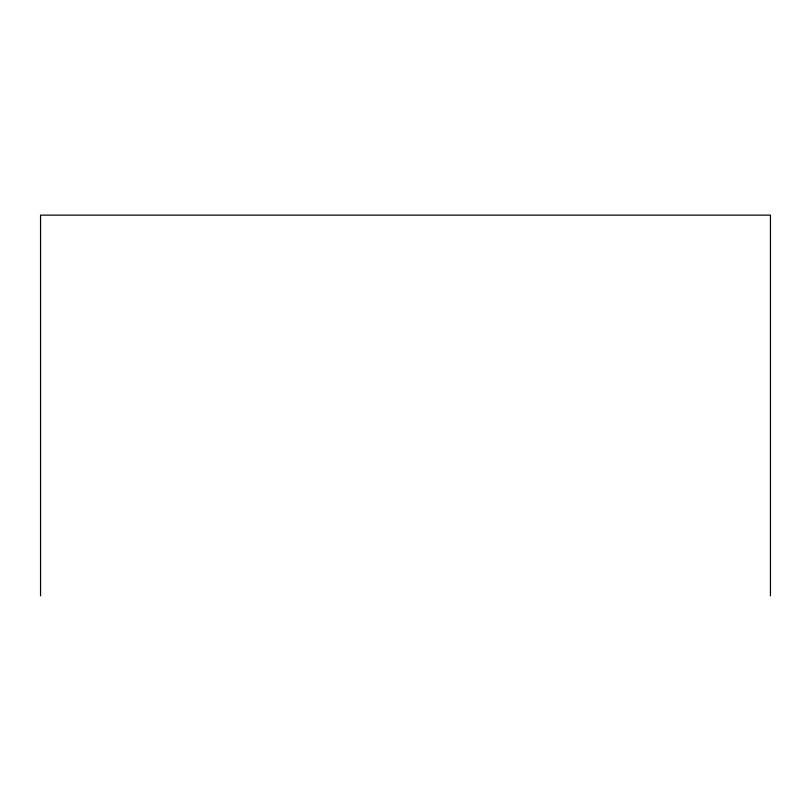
<?xml version="1.0" encoding="UTF-8"?>
<svg xmlns="http://www.w3.org/2000/svg" width="811" height="811" viewBox="0 0 811 811"><rect width="100%" height="100%" fill="white"/><g stroke="black" fill="none" stroke-linecap="round" stroke-linejoin="round"><path stroke-width="1.22" d="M770.45 595.862L770.45 215.138L40.55 215.138L40.55 595.862"/></g></svg>
